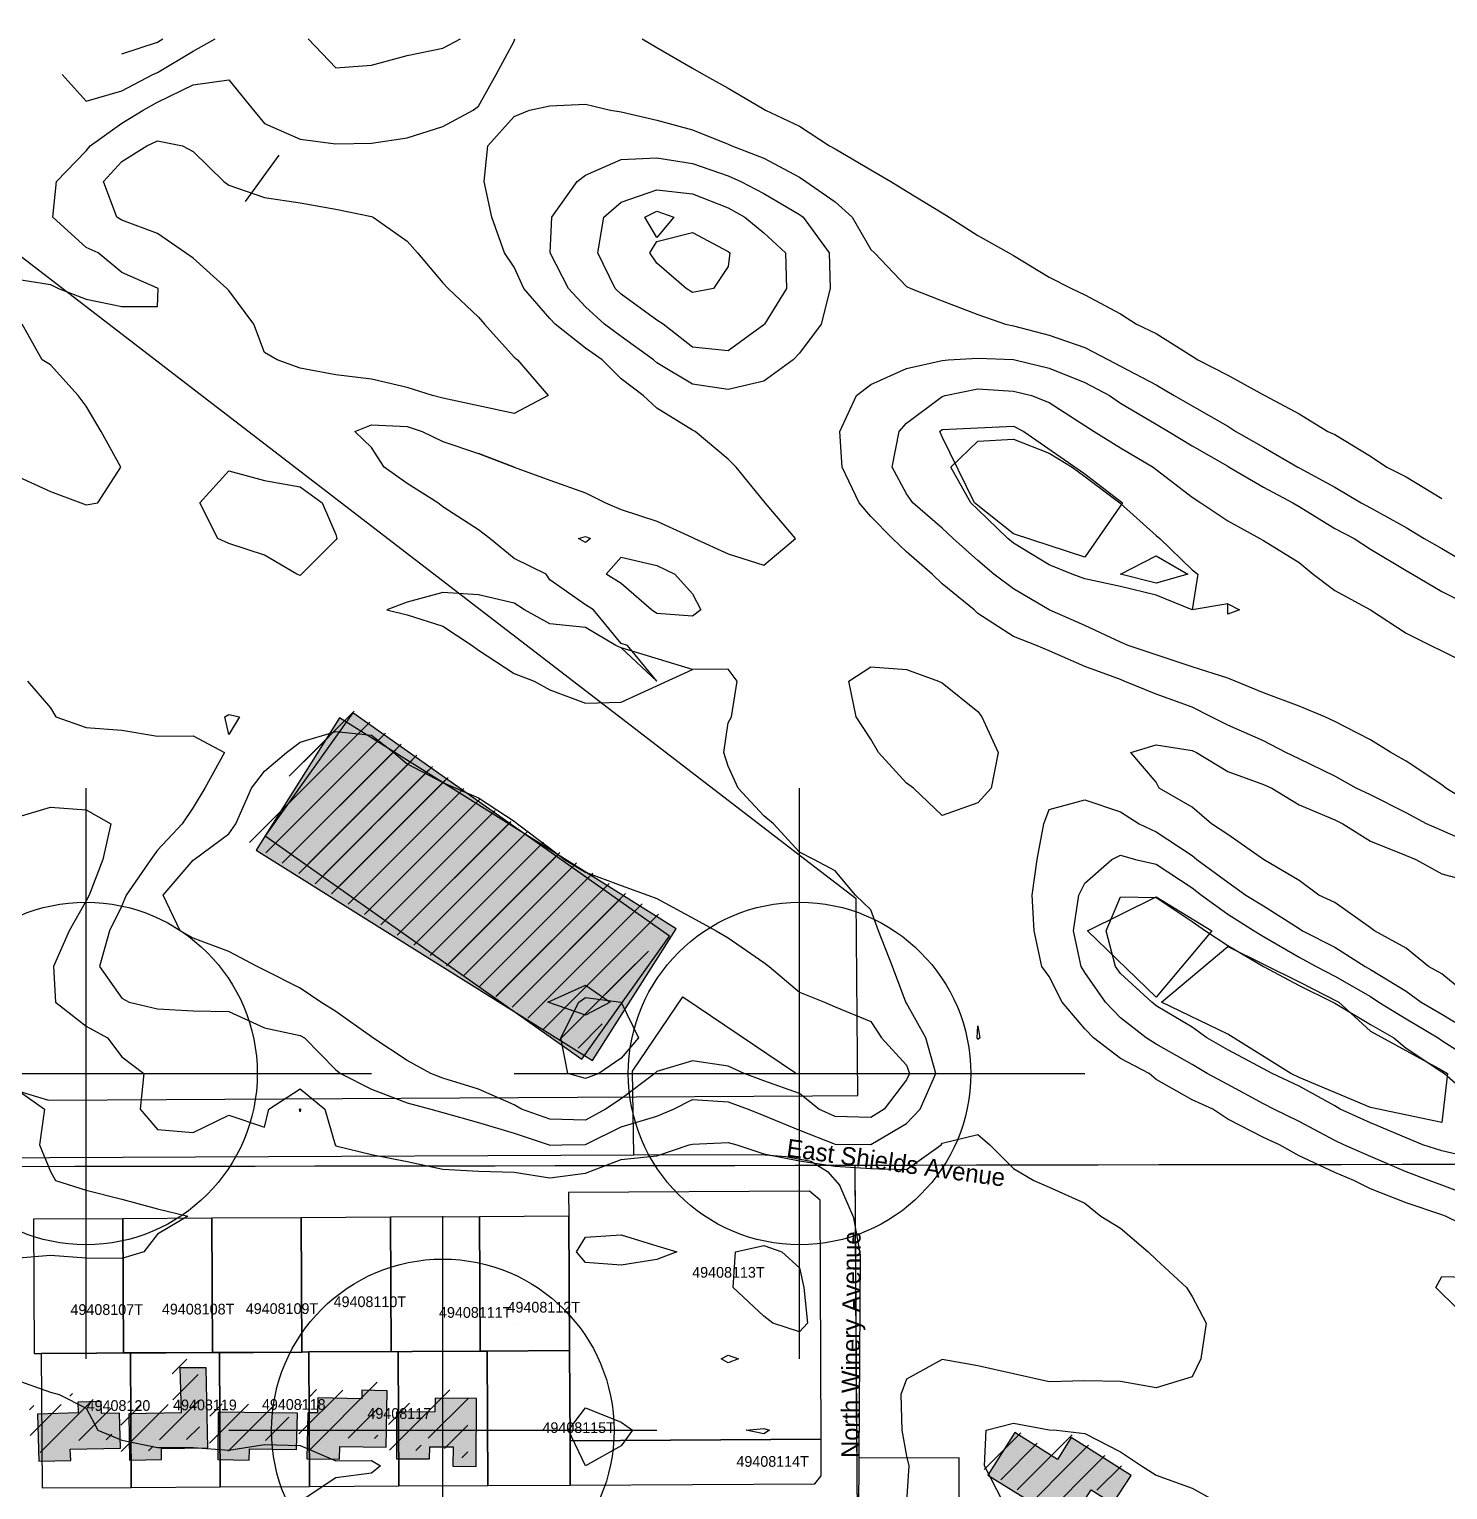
# Model space of a CAD drawing. Extents: x 6438959 to 7279357, y 1424492 to 2039161.
# Drawn here: x 6785987 to 6787180, y 1742833 to 1744061 of the extents above; entities that cross this region are included whole.
import ezdxf

# ---------------------------------------------------------------- set-up
doc = ezdxf.new("R2010")
doc.units = 21
for name, color, linetype in [('ADJOINING_LABELS', 230, 'Continuous'), ('ADJOINING_PARCELS', 241, 'Continuous'), ('BUILDINGS', 9, 'Continuous'), ('CENTER', 1, 'Continuous'), ('CL_LOCAL', 4, 'Continuous'), ('CL_MAJOR', 2, 'Continuous'), ('CONTOUR_1FT', 251, 'Continuous'), ('CONTOUR_INDEX', 150, 'Continuous'), ('CONTOUR_MAJOR', 92, 'Continuous'), ('PLSS_QQ', 8, 'Continuous'), ('PLSS_QQ_3D', 7, 'Continuous'), ('PLSS_SECTION', 7, 'Continuous'), ('PLSS_SECTION_3D', 7, 'Continuous'), ('ROAD_LABELS', 3, 'Continuous')]:
    doc.layers.add(name, color=color, linetype=linetype)

msp = doc.modelspace()

# ---------------------------------------------------------------- hatches: boundary and pattern name
at = {"layer": 'BUILDINGS_HATCH'}
for points in [[(6786460.9, 1743193.6), (6786531.2, 1743304.5), (6786248, 1743481.7), (6786178, 1743370.4)], [(6786185.6, 1743382.6), (6786451.9, 1743194.7), (6786525.5, 1743298.1), (6786259.2, 1743486)], [(6786070.9, 1742896.5), (6786071.5, 1742857.6), (6786098.4, 1742858.2), (6786098.3, 1742867.3), (6786137.3, 1742868), (6786135.9, 1742935.3), (6786113.9, 1742935.1), (6786114.8, 1742897.3)], [(6786287.3, 1742868.5), (6786288, 1742915.8), (6786266.9, 1742916.4), (6786266.7, 1742909.1), (6786229.8, 1742909.9), (6786229.6, 1742897.5), (6786221.4, 1742897.4), (6786220.6, 1742858.8), (6786248.1, 1742858.3), (6786248.3, 1742869.2)], [(6786063.8, 1742867.7), (6786062.9, 1742897.2), (6786048, 1742896.7), (6786047.6, 1742906.9), (6786028, 1742906.4), (6786028.4, 1742897.3), (6785994.1, 1742896.3), (6785995.3, 1742856.6), (6786022, 1742857.2), (6786021.6, 1742866.7)], [(6786296.1, 1742898), (6786296.1, 1742858.7), (6786323.7, 1742858.6), (6786323.9, 1742868.8), (6786343.5, 1742868.9), (6786343.3, 1742852.5), (6786363, 1742852.3), (6786363.1, 1742909.5), (6786328.5, 1742909.6), (6786328.3, 1742898.3)], [(6786145.6, 1742858.2), (6786172.2, 1742857.7), (6786172.4, 1742867.2), (6786212, 1742866.4), (6786212.6, 1742897), (6786146.1, 1742897.9)], [(6787037.4, 1742729.7), (6786895.4, 1742819.2), (6786888.2, 1742807.9), (6786871.1, 1742818.6), (6786880.1, 1742832.5), (6786898.4, 1742821), (6786913.7, 1742844.8), (6786863.3, 1742876.5), (6786851.8, 1742858.2), (6786815.9, 1742880.8), (6786793.3, 1742844.9), (6786826.3, 1742824.5), (6786813, 1742803.2), (6786829.2, 1742793.2), (6786814.4, 1742769.7), (6786846.2, 1742749.6), (6786854.9, 1742763.5), (6786856.7, 1742762.4), (6786765.6, 1742619), (6786909.8, 1742528.4)]]:
    msp.add_hatch(color=251, dxfattribs=at).paths.add_polyline_path(points)
at = {"layer": 'BUILDINGS_SHADOW'}
h = msp.add_hatch(dxfattribs=at)
h.set_pattern_fill('ANSI31', scale=5)
h.paths.add_polyline_path([(6786178.7, 1743389.8), (6786445, 1743201.9), (6786518.6, 1743305.3), (6786252.3, 1743493.2)])
h = msp.add_hatch(dxfattribs=at)
h.set_pattern_fill('ANSI31', scale=5)
h.paths.add_polyline_path([(6786454, 1743200.8), (6786524.2, 1743311.7), (6786241, 1743488.9), (6786171.1, 1743377.6)])
h = msp.add_hatch(dxfattribs=at)
h.set_pattern_fill('ANSI31', scale=5)
h.paths.add_polyline_path([(6786063.9, 1742903.7), (6786064.5, 1742864.8), (6786091.5, 1742865.4), (6786091.4, 1742874.5), (6786130.4, 1742875.2), (6786128.9, 1742942.5), (6786107, 1742942.3), (6786107.9, 1742904.5)])
h = msp.add_hatch(dxfattribs=at)
h.set_pattern_fill('ANSI31', scale=5)
h.paths.add_polyline_path([(6786056.8, 1742874.9), (6786056, 1742904.4), (6786041.1, 1742903.9), (6786040.7, 1742914.1), (6786021.1, 1742913.6), (6786021.4, 1742904.5), (6785987.2, 1742903.5), (6785988.4, 1742863.8), (6786015, 1742864.4), (6786014.7, 1742873.8)])
h = msp.add_hatch(dxfattribs=at)
h.set_pattern_fill('ANSI31', scale=5)
h.paths.add_polyline_path([(6786280.3, 1742875.7), (6786281.1, 1742923), (6786260, 1742923.6), (6786259.8, 1742916.3), (6786222.9, 1742917.1), (6786222.7, 1742904.7), (6786214.5, 1742904.6), (6786213.6, 1742866), (6786241.1, 1742865.5), (6786241.4, 1742876.4)])
h = msp.add_hatch(dxfattribs=at)
h.set_pattern_fill('ANSI31', scale=5)
h.paths.add_polyline_path([(6786289.2, 1742905.2), (6786289.2, 1742865.9), (6786316.7, 1742865.8), (6786316.9, 1742876), (6786336.5, 1742876.1), (6786336.4, 1742859.7), (6786356, 1742859.5), (6786356.1, 1742916.7), (6786321.6, 1742916.8), (6786321.4, 1742905.5)])
h = msp.add_hatch(dxfattribs=at)
h.set_pattern_fill('ANSI31', scale=5)
h.paths.add_polyline_path([(6786138.6, 1742865.4), (6786165.3, 1742864.9), (6786165.5, 1742874.4), (6786205.1, 1742873.6), (6786205.7, 1742904.2), (6786139.2, 1742905.1)])
h = msp.add_hatch(dxfattribs=at)
h.set_pattern_fill('ANSI31', scale=5)
h.paths.add_polyline_path([(6787030.4, 1742736.9), (6786888.5, 1742826.4), (6786881.3, 1742815.1), (6786864.2, 1742825.8), (6786873.2, 1742839.7), (6786891.4, 1742828.2), (6786906.7, 1742852), (6786856.4, 1742883.7), (6786844.8, 1742865.4), (6786808.9, 1742888), (6786786.4, 1742852.1), (6786819.3, 1742831.7), (6786806, 1742810.4), (6786822.2, 1742800.4), (6786807.5, 1742776.9), (6786839.3, 1742756.8), (6786848, 1742770.7), (6786849.7, 1742769.6), (6786758.6, 1742626.2), (6786902.9, 1742535.6)])

# ---------------------------------------------------------------- linework, layer by layer
at = {"layer": 'ADJOINING_PARCELS'}
for points in [[(6785390.5, 1744323.3), (6785393.8, 1743812.1), (6785395.1, 1743632.4), (6785596.2, 1743633.5), (6785597, 1743513.5), (6785676, 1743513.8), (6785721.3, 1743479.4), (6785937.4, 1743315.1), (6785938.3, 1743180), (6786003.4, 1743160.4), (6786645.8, 1743163.8), (6786683.8, 1743164.1), (6786682.4, 1743329.6), (6786644.2, 1743359), (6786060.6, 1743807.9), (6785390.5, 1744323.3)], [(6786643.3, 1743083.8), (6786440.7, 1743082.7), (6786440.9, 1743062.7), (6786441.4, 1742949.7), (6786441.9, 1742873.9), (6786653, 1742875.1), (6786652.3, 1743076.1), (6786643.3, 1743083.8)], [(6785997.2, 1742947.3), (6786043.6, 1742947.5), (6786066.3, 1742947.7), (6786065.9, 1743060.5), (6785990.7, 1743060.1), (6785991.4, 1742947.2), (6785997.2, 1742947.3)], [(6786102.2, 1742947.8), (6786141.3, 1742948.1), (6786140.8, 1743061), (6786065.9, 1743060.5), (6786066.3, 1742947.7), (6786072.2, 1742947.7), (6786102.2, 1742947.8)], [(6786147.2, 1742948.2), (6786175.6, 1742948.2), (6786216.4, 1742948.5), (6786215.8, 1743061.4), (6786140.8, 1743061), (6786141.3, 1742948.1), (6786147.2, 1742948.2)], [(6786222.2, 1742948.6), (6786291.4, 1742949), (6786290.8, 1743061.8), (6786215.8, 1743061.4), (6786216.4, 1742948.5), (6786222.2, 1742948.6)], [(6786366.4, 1742949.2), (6786366.4, 1742949.4), (6786365.8, 1743062.3), (6786290.8, 1743061.8), (6786291.4, 1742949), (6786297.3, 1742948.8), (6786309.2, 1742948.9), (6786366.4, 1742949.2)], [(6786372.3, 1742949.3), (6786441.4, 1742949.7), (6786440.9, 1743062.7), (6786365.8, 1743062.3), (6786366.4, 1742949.4), (6786366.4, 1742949.2), (6786372.3, 1742949.3)], [(6786297.8, 1742836), (6786297.3, 1742948.8), (6786291.4, 1742949), (6786222.2, 1742948.6), (6786222.8, 1742835.5), (6786297.8, 1742836)], [(6786442, 1742836.6), (6786441.9, 1742873.9), (6786441.4, 1742949.7), (6786372.3, 1742949.3), (6786372.8, 1742836.2), (6786442, 1742836.6)], [(6785997.9, 1742834.2), (6786072.8, 1742834.7), (6786072.2, 1742947.7), (6786066.3, 1742947.7), (6786043.6, 1742947.5), (6785997.2, 1742947.3), (6785997.9, 1742834.2)], [(6786072.8, 1742834.7), (6786147.8, 1742835.1), (6786147.2, 1742948.2), (6786141.3, 1742948.1), (6786102.2, 1742947.8), (6786072.2, 1742947.7), (6786072.8, 1742834.7)], [(6786147.8, 1742835.1), (6786222.8, 1742835.5), (6786222.2, 1742948.6), (6786216.4, 1742948.5), (6786175.6, 1742948.2), (6786147.2, 1742948.2), (6786147.8, 1742835.1)], [(6786653.1, 1742844.3), (6786653, 1742875.1), (6786441.9, 1742873.9), (6786442, 1742836.6), (6786647.8, 1742837.7), (6786653.1, 1742844.3)]]:
    msp.add_lwpolyline(points, close=True, dxfattribs=at)
at = {"layer": 'BUILDINGS'}
for points in [[(6786460.9, 1743193.6), (6786531.2, 1743304.5), (6786248, 1743481.7), (6786178, 1743370.4), (6786460.9, 1743193.6)], [(6786185.6, 1743382.6), (6786451.9, 1743194.7), (6786525.5, 1743298.1), (6786259.2, 1743486), (6786185.6, 1743382.6)], [(6786070.9, 1742896.5), (6786071.5, 1742857.6), (6786098.4, 1742858.2), (6786098.3, 1742867.3), (6786137.3, 1742868), (6786135.9, 1742935.3), (6786113.9, 1742935.1), (6786114.8, 1742897.3), (6786070.9, 1742896.5)], [(6786287.3, 1742868.5), (6786288, 1742915.8), (6786266.9, 1742916.4), (6786266.7, 1742909.1), (6786229.8, 1742909.9), (6786229.6, 1742897.5), (6786221.4, 1742897.4), (6786220.6, 1742858.8), (6786248.1, 1742858.3), (6786248.3, 1742869.2), (6786287.3, 1742868.5)], [(6786063.8, 1742867.7), (6786062.9, 1742897.2), (6786048, 1742896.7), (6786047.6, 1742906.9), (6786028, 1742906.4), (6786028.4, 1742897.3), (6785994.1, 1742896.3), (6785995.3, 1742856.6), (6786022, 1742857.2), (6786021.6, 1742866.7), (6786063.8, 1742867.7)], [(6786296.1, 1742898), (6786296.1, 1742858.7), (6786323.7, 1742858.6), (6786323.9, 1742868.8), (6786343.5, 1742868.9), (6786343.3, 1742852.5), (6786363, 1742852.3), (6786363.1, 1742909.5), (6786328.5, 1742909.6), (6786328.3, 1742898.3), (6786296.1, 1742898)], [(6786145.6, 1742858.2), (6786172.2, 1742857.7), (6786172.4, 1742867.2), (6786212, 1742866.4), (6786212.6, 1742897), (6786146.1, 1742897.9), (6786145.6, 1742858.2)], [(6787037.4, 1742729.7), (6786895.4, 1742819.2), (6786888.2, 1742807.9), (6786871.1, 1742818.6), (6786880.1, 1742832.5), (6786898.4, 1742821), (6786913.7, 1742844.8), (6786863.3, 1742876.5), (6786851.8, 1742858.2), (6786815.9, 1742880.8), (6786793.3, 1742844.9), (6786826.3, 1742824.5), (6786813, 1742803.2), (6786829.2, 1742793.2), (6786814.4, 1742769.7), (6786846.2, 1742749.6), (6786854.9, 1742763.5), (6786856.7, 1742762.4), (6786765.6, 1742619), (6786909.8, 1742528.4), (6787037.4, 1742729.7)]]:
    msp.add_lwpolyline(points, close=True, dxfattribs=at)
at = {"layer": 'CENTER'}
for p, q in [((6786334.9, 1742702.7, 321.2), (6786334.9, 1743062.7, 321.2)), ((6786154.9, 1742882.7, 321.2), (6786514.9, 1742882.7, 321.2))]:
    msp.add_line(p, q, dxfattribs=at)
msp.add_circle((6786334.9, 1742882.7, 321.2), 144, dxfattribs=at)
at = {"layer": 'CL_LOCAL'}
for points in [[(6786197, 1743955), (6786168.8, 1743916.1)], [(6786495.4, 1743114.2), (6786494.5, 1743184.8), (6786536.6, 1743247.1), (6786631.5, 1743183.4)], [(6786684.4, 1742671.2), (6786749.3, 1742671.4), (6786769.7, 1742699.5), (6786769.5, 1742765.4), (6786769.2, 1742831.1), (6786769.1, 1742859.6), (6786684.9, 1742859.3)]]:
    msp.add_lwpolyline(points, dxfattribs=at)
at = {"layer": 'CL_MAJOR'}
for points in [[(6785758, 1743111), (6786495.4, 1743114.2), (6786602.7, 1743114.7), (6786623.3, 1743113), (6786644.4, 1743108.9), (6786658.4, 1743100.4), (6786668.7, 1743088.5)], [(6786683.8, 1742558), (6786684.4, 1742671.2), (6786684.6, 1742814), (6786684.9, 1742859.3), (6786686.1, 1743030.2), (6786680.5, 1743061.4), (6786668.7, 1743088.5)]]:
    msp.add_lwpolyline(points, dxfattribs=at)
at = {"layer": 'CONTOUR_1FT'}
for points, elevation in [([(6785974.9, 1743850.9), (6786004.9, 1743846.3), (6786011.8, 1743842.7), (6786034.9, 1743833.9), (6786064.9, 1743827.7), (6786094.9, 1743827.7), (6786095.6, 1743842.7), (6786094.9, 1743843.2), (6786064.9, 1743856.4), (6786045.2, 1743872.7), (6786034.9, 1743877.3), (6786006.9, 1743902.7), (6786010.1, 1743932.7), (6786034.9, 1743958.7), (6786038.5, 1743962.7), (6786064.9, 1743981.8), (6786083, 1743992.7), (6786094.9, 1743999.4), (6786124.9, 1744014.1), (6786154.9, 1744018.3), (6786175.6, 1743992.7), (6786184.9, 1743981.5), (6786214.9, 1743968.4), (6786244.9, 1743964.4), (6786274.9, 1743965.1), (6786304.9, 1743969.6), (6786334.9, 1743978.9), (6786360.3, 1743992.7), (6786364.9, 1743996.2), (6786379.9, 1744022.7), (6786394.9, 1744050.8), (6786395.5, 1744052.7)], 328), ([(6786014.9, 1744022.7), (6786034.9, 1744000.3), (6786064.9, 1744008.9), (6786091.2, 1744022.7), (6786094.9, 1744024.5), (6786124.9, 1744042.4), (6786143.5, 1744052.7)], 327), ([(6786064.9, 1744040.1), (6786094.9, 1744049.9), (6786099.6, 1744052.7)], 326), ([(6786221.6, 1744052.7), (6786244.9, 1744028.5), (6786274.9, 1744030.5), (6786304.9, 1744038.6), (6786334.9, 1744044.9), (6786349.9, 1744052.7)], 327), ([(6786502.6, 1744052.7), (6786514.9, 1744045.6), (6786544.9, 1744028.2), (6786554, 1744022.7), (6786574.9, 1744011.3), (6786604.9, 1743993.5), (6786606.2, 1743992.7), (6786634.9, 1743979.2), (6786660.2, 1743962.7), (6786664.9, 1743960.2), (6786694.9, 1743942.7), (6786711.7, 1743932.7), (6786724.9, 1743924.6), (6786754.9, 1743906.4), (6786760.7, 1743902.7), (6786784.9, 1743887.3), (6786811, 1743872.7), (6786814.9, 1743870.6), (6786844.9, 1743852.4), (6786863.5, 1743842.7), (6786874.9, 1743837.6), (6786904.9, 1743821.4), (6786918.1, 1743812.7), (6786934.9, 1743804.9), (6786964.9, 1743785.8), (6786969.7, 1743782.7), (6786994.9, 1743769.8), (6787024.9, 1743753.4), (6787026.2, 1743752.7), (6787054.9, 1743737.3), (6787079.1, 1743722.7), (6787084.9, 1743720), (6787114.9, 1743701.8), (6787128.8, 1743692.7), (6787144.9, 1743684.5), (6787174.9, 1743666.2)], 329), ([(6786394.9, 1743692.7), (6786364.9, 1743704.2), (6786394.9, 1743692.7), (6786424.9, 1743681.6), (6786454.9, 1743671), (6786471.7, 1743662.7), (6786484.9, 1743656.9), (6786514.9, 1743647.1), (6786544.9, 1743633.4), (6786546.5, 1743632.7), (6786574.9, 1743619.8), (6786604.9, 1743610.2), (6786631.4, 1743632.7), (6786605.9, 1743662.7), (6786604.9, 1743663.9), (6786581.7, 1743692.7), (6786574.9, 1743699.3), (6786547.1, 1743722.7), (6786544.9, 1743723.6), (6786514.9, 1743742.3), (6786503.3, 1743752.7), (6786484.9, 1743766.8), (6786468.9, 1743782.7), (6786454.9, 1743792.6), (6786429.5, 1743812.7), (6786424.9, 1743817.6), (6786403.1, 1743842.7), (6786394.9, 1743860.7), (6786386.8, 1743872.7), (6786376, 1743902.7), (6786369.6, 1743932.7), (6786372.8, 1743962.7), (6786394.9, 1743987.4), (6786407.7, 1743992.7), (6786424.9, 1743996.4), (6786454.9, 1743997.8), (6786475.9, 1743992.7), (6786484.9, 1743991.4), (6786514.9, 1743984.4), (6786544.9, 1743976.3), (6786574.9, 1743964.2), (6786578, 1743962.7), (6786604.9, 1743952.3), (6786634.9, 1743936.3), (6786640.3, 1743932.7), (6786664.9, 1743915.6), (6786679.2, 1743902.7), (6786694.9, 1743875.6), (6786698, 1743872.7), (6786724.9, 1743844.4), (6786728.4, 1743842.7), (6786754.9, 1743832.5), (6786784.9, 1743820.9), (6786808.2, 1743812.7), (6786814.9, 1743811.5), (6786844.9, 1743803.5), (6786874.9, 1743793.2), (6786894.7, 1743782.7), (6786904.9, 1743777.5), (6786934.9, 1743761.8), (6786949.9, 1743752.7), (6786964.9, 1743744.1), (6786994.9, 1743727), (6787001.8, 1743722.7), (6787024.9, 1743709.5), (6787053.8, 1743692.7), (6787054.9, 1743692.1), (6787084.9, 1743675.8), (6787107.2, 1743662.7), (6787114.9, 1743658.5), (6787144.9, 1743641.8), (6787160.2, 1743632.7), (6787174.9, 1743624.2), (6787204.9, 1743606.4)], 328), ([(6786364.9, 1743744.1), (6786334.9, 1743750.6), (6786326.3, 1743752.7), (6786304.9, 1743759.7), (6786274.9, 1743766.6), (6786244.9, 1743770.2), (6786214.9, 1743775.8), (6786195.5, 1743782.7), (6786184.9, 1743789.1), (6786176, 1743812.7), (6786154.9, 1743841.1), (6786153.4, 1743842.7), (6786124.9, 1743868.3), (6786118.5, 1743872.7), (6786094.9, 1743889), (6786064.9, 1743900.3), (6786060.8, 1743902.7), (6786049.5, 1743932.7), (6786064.9, 1743949.6), (6786085.9, 1743962.7), (6786094.9, 1743966.9), (6786116.1, 1743962.7), (6786124.9, 1743957.9), (6786150.9, 1743932.7), (6786154.9, 1743929.7), (6786184.9, 1743919.4), (6786214.9, 1743914.9), (6786244.9, 1743909.4), (6786274.9, 1743903.3), (6786276.3, 1743902.7), (6786304.9, 1743882.7), (6786313.5, 1743872.7), (6786334.9, 1743847.7), (6786339.4, 1743842.7), (6786364.9, 1743818.7), (6786370.1, 1743812.7), (6786394.9, 1743785.2), (6786397.8, 1743782.7), (6786423.4, 1743752.7), (6786394.9, 1743737.7), (6786364.9, 1743744.1)], 329), ([(6786629.4, 1743782.7), (6786604.9, 1743765), (6786574.9, 1743757.8), (6786544.9, 1743762.3), (6786514.9, 1743780.3), (6786512, 1743782.7), (6786484.9, 1743802.5), (6786470.9, 1743812.7), (6786454.9, 1743827.5), (6786440.6, 1743842.7), (6786425.3, 1743872.7), (6786426.6, 1743902.7), (6786448, 1743932.7), (6786454.9, 1743938), (6786484.9, 1743951.4), (6786514.9, 1743952.6), (6786544.9, 1743947.8), (6786574.9, 1743937.6), (6786585.6, 1743932.7), (6786604.9, 1743922.6), (6786634.9, 1743904.9), (6786637.8, 1743902.7), (6786659.8, 1743872.7), (6786660.6, 1743842.7), (6786653.1, 1743812.7), (6786634.9, 1743788.4), (6786629.4, 1743782.7)], 327), ([(6786604.9, 1743812.2), (6786574.9, 1743790.4), (6786544.9, 1743793.6), (6786520.2, 1743812.7), (6786514.9, 1743816.2), (6786484.9, 1743838.1), (6786479.9, 1743842.7), (6786465.3, 1743872.7), (6786470.4, 1743902.7), (6786484.9, 1743915.4), (6786514.9, 1743925.9), (6786544.9, 1743922.3), (6786574.9, 1743910.6), (6786588.9, 1743902.7), (6786604.9, 1743889.5), (6786623.1, 1743872.7), (6786623.8, 1743842.7), (6786605.3, 1743812.7), (6786604.9, 1743812.2)], 326), ([(6786562.4, 1743842.7), (6786544.9, 1743839.5), (6786539.5, 1743842.7), (6786514.9, 1743864), (6786509.1, 1743872.7), (6786514.9, 1743882.2), (6786544.9, 1743889.8), (6786574.9, 1743873.9), (6786576.4, 1743872.7), (6786574.9, 1743861.4), (6786562.4, 1743842.7)], 325), ([(6785974.9, 1743685.8), (6786004.9, 1743672), (6786030.6, 1743662.7), (6786034.9, 1743660.9), (6786044.9, 1743662.7), (6786064.2, 1743692.7), (6786047.6, 1743722.7), (6786034.9, 1743744), (6786028.3, 1743752.7), (6786004.9, 1743778.6), (6785998.1, 1743782.7), (6785981.3, 1743812.7)], 328), ([(6787204.9, 1743373.9), (6787174.9, 1743387), (6787162.1, 1743392.7), (6787144.9, 1743401.8), (6787114.9, 1743417), (6787102.9, 1743422.7), (6787084.9, 1743432.6), (6787054.9, 1743447.4), (6787043.7, 1743452.7), (6787024.9, 1743462.4), (6786994.9, 1743475.7), (6786981.1, 1743482.7), (6786964.9, 1743490.7), (6786934.9, 1743501.6), (6786907.8, 1743512.7), (6786904.9, 1743513.9), (6786874.9, 1743524.9), (6786844.9, 1743538), (6786834.1, 1743542.7), (6786814.9, 1743550.1), (6786784.9, 1743569.6), (6786781.6, 1743572.7), (6786754.9, 1743594.5), (6786746.5, 1743602.7), (6786724.9, 1743621.3), (6786713, 1743632.7), (6786694.9, 1743651.2), (6786684.9, 1743662.7), (6786670.6, 1743692.7), (6786668.8, 1743722.7), (6786682.9, 1743752.7), (6786694.9, 1743762.1), (6786724.9, 1743775.5), (6786754.9, 1743782.4), (6786759.9, 1743782.7), (6786784.9, 1743784.3), (6786814.9, 1743783), (6786816, 1743782.7), (6786844.9, 1743775.9), (6786874.9, 1743763.7), (6786895.4, 1743752.7), (6786904.9, 1743746.3), (6786934.9, 1743728.6), (6786945.1, 1743722.7), (6786964.9, 1743710.6), (6786994.9, 1743693.4), (6786996.1, 1743692.7), (6787024.9, 1743675.8), (6787049.7, 1743662.7), (6787054.9, 1743659.5), (6787084.9, 1743641.1), (6787101.2, 1743632.7), (6787114.9, 1743623.6), (6787144.9, 1743605.6), (6787150.2, 1743602.7), (6787174.9, 1743587.9), (6787204.9, 1743573.3)], 327), ([(6787204.9, 1743406.4), (6787178.4, 1743422.7), (6787174.9, 1743425.5), (6787144.9, 1743445.4), (6787132, 1743452.7), (6787114.9, 1743463.4), (6787084.9, 1743478.6), (6787076.6, 1743482.7), (6787054.9, 1743491.6), (6787024.9, 1743502.7), (6787001.3, 1743512.7), (6786994.9, 1743515.2), (6786964.9, 1743524.6), (6786934.9, 1743534.9), (6786911.3, 1743542.7), (6786904.9, 1743545.3), (6786874.9, 1743559.4), (6786844.9, 1743572.7), (6786844.9, 1743572.7), (6786814.9, 1743590.3), (6786798.3, 1743602.7), (6786784.9, 1743614), (6786764, 1743632.7), (6786754.9, 1743641.3), (6786730.1, 1743662.7), (6786724.9, 1743670.2), (6786712.8, 1743692.7), (6786718.6, 1743722.7), (6786724.9, 1743729.7), (6786754.9, 1743751.9), (6786757.3, 1743752.7), (6786784.9, 1743758.5), (6786814.9, 1743756.4), (6786829.9, 1743752.7), (6786844.9, 1743746.9), (6786874.9, 1743727.6), (6786882.7, 1743722.7), (6786904.9, 1743708.9), (6786932.2, 1743692.7), (6786934.9, 1743690.5), (6786964.9, 1743667.4), (6786972.2, 1743662.7), (6786994.9, 1743647.4), (6787021.9, 1743632.7), (6787024.9, 1743630.8), (6787054.9, 1743612.5), (6787066.9, 1743602.7), (6787084.9, 1743588.8), (6787114.9, 1743572.7), (6787114.9, 1743572.7), (6787144.9, 1743553.1), (6787165.8, 1743542.7), (6787174.9, 1743538), (6787204.9, 1743523.1)], 326), ([(6786484.9, 1743540.6), (6786480.3, 1743542.7), (6786454.9, 1743557.7), (6786424.9, 1743560.8), (6786403.5, 1743572.7), (6786394.9, 1743578.3), (6786364.9, 1743585.1), (6786334.9, 1743587.1), (6786304.9, 1743579), (6786287.7, 1743572.7), (6786304.9, 1743568.4), (6786334.9, 1743558.8), (6786359.6, 1743542.7), (6786364.9, 1743538.8), (6786394.9, 1743519.2), (6786411.6, 1743512.7), (6786424.9, 1743505.2), (6786454.9, 1743494.2), (6786484.9, 1743495.1), (6786544.9, 1743522.5), (6786484.9, 1743540.6), (6786514.9, 1743512.7), (6786490.3, 1743542.7), (6786484.9, 1743544.2), (6786461.5, 1743572.7), (6786454.9, 1743576.8), (6786424.9, 1743597.7), (6786421.8, 1743602.7), (6786394.9, 1743615.7), (6786374.5, 1743632.7), (6786364.9, 1743639.9), (6786334.9, 1743659.2), (6786330.8, 1743662.7), (6786304.9, 1743678.7), (6786285.5, 1743692.7), (6786274.9, 1743709.1), (6786260.8, 1743722.7), (6786274.9, 1743728.1), (6786304.9, 1743726.9), (6786317.6, 1743722.7), (6786334.9, 1743714.2), (6786364.9, 1743704.2)], 328), ([(6786994.9, 1743577.7), (6787004.9, 1743572.7), (6786994.9, 1743568.9), (6786994.9, 1743577.7), (6786964.9, 1743572.7), (6786934.9, 1743584.9), (6786904.9, 1743592.2), (6786874.9, 1743598.8), (6786864.1, 1743602.7), (6786844.9, 1743610.4), (6786814.9, 1743628.6), (6786810, 1743632.7), (6786784.9, 1743657.1), (6786778.9, 1743662.7), (6786762, 1743692.7), (6786784.9, 1743714.5), (6786814.9, 1743716.1), (6786844.9, 1743704.4), (6786864.2, 1743692.7), (6786874.9, 1743684.8), (6786904.2, 1743662.7), (6786904.9, 1743661.9), (6786934.9, 1743635), (6786937.9, 1743632.7), (6786964.9, 1743606.3), (6786969.9, 1743602.7), (6786964.9, 1743572.7)], 325), ([(6786216, 1743602.7), (6786214.9, 1743601.6), (6786212.2, 1743602.7), (6786184.9, 1743618.5), (6786154.9, 1743628.4), (6786145.7, 1743632.7), (6786130.6, 1743662.7), (6786154.9, 1743689.5), (6786184.9, 1743681.3), (6786214.9, 1743676.1), (6786233.5, 1743662.7), (6786244.9, 1743636), (6786245.8, 1743632.7), (6786244.9, 1743631.6), (6786216, 1743602.7)], 329), ([(6786454.9, 1743629.3), (6786448.9, 1743632.7), (6786454.9, 1743634.2), (6786459.2, 1743632.7), (6786454.9, 1743629.3)], 327), ([(6786544.9, 1743567.2), (6786514.9, 1743569.5), (6786510.3, 1743572.7), (6786484.9, 1743594.7), (6786472.4, 1743602.7), (6786484.9, 1743617), (6786514.9, 1743609.8), (6786529.9, 1743602.7), (6786544.9, 1743586), (6786551.9, 1743572.7), (6786544.9, 1743567.2)], 327), ([(6785985.6, 1743512.7), (6786004.9, 1743490.2), (6786009.4, 1743482.7), (6786034.9, 1743473.6), (6786064.9, 1743471.4), (6786094.9, 1743466.3), (6786124.9, 1743466.7), (6786151.3, 1743452.7), (6786134.8, 1743422.7), (6786124.9, 1743406.4), (6786115.8, 1743392.7), (6786094.9, 1743370.5), (6786089.3, 1743362.7), (6786068.7, 1743332.7), (6786064.9, 1743323.8), (6786054.6, 1743302.7), (6786046.3, 1743272.7), (6786064.9, 1743246.1), (6786071.2, 1743242.7), (6786094.9, 1743237.1), (6786124.9, 1743235.4), (6786154.9, 1743234.8), (6786184.9, 1743221.1), (6786214.9, 1743214.7), (6786218.7, 1743212.7), (6786244.9, 1743185.8), (6786249, 1743182.7), (6786274.9, 1743169.5), (6786304.9, 1743158.1), (6786324.9, 1743152.7), (6786334.9, 1743149.9), (6786364.9, 1743141.4), (6786394.9, 1743132.5), (6786424.2, 1743122.7), (6786424.9, 1743122.4), (6786434.9, 1743122.7), (6786454.9, 1743123.1), (6786484.9, 1743138), (6786514.9, 1743146.9), (6786528.8, 1743152.7), (6786544.9, 1743160.9), (6786574.9, 1743159), (6786591.8, 1743152.7), (6786604.9, 1743147.5), (6786634.9, 1743135), (6786664.9, 1743123.2), (6786694.9, 1743123.1), (6786724.9, 1743140.6), (6786736.3, 1743152.7), (6786749.6, 1743182.7), (6786741.2, 1743212.7), (6786724.9, 1743241.8), (6786724.2, 1743242.7), (6786713, 1743272.7), (6786701.3, 1743302.7), (6786694.9, 1743320.2), (6786681.8, 1743332.7), (6786664.9, 1743353.2), (6786646.9, 1743362.7), (6786634.9, 1743368.7), (6786613.1, 1743392.7), (6786604.9, 1743399.4), (6786583.2, 1743422.7), (6786574.9, 1743441.2), (6786571.1, 1743452.7), (6786574.9, 1743477.7), (6786577.6, 1743482.7), (6786582.4, 1743512.7), (6786574.9, 1743522.7), (6786544.9, 1743522.5)], 328), ([(6786784.9, 1743410.4), (6786754.9, 1743399.6), (6786730.6, 1743422.7), (6786724.9, 1743426.9), (6786701.4, 1743452.7), (6786694.9, 1743463.9), (6786682.6, 1743482.7), (6786676.3, 1743512.7), (6786694.9, 1743524.7), (6786724.9, 1743522.3), (6786751.7, 1743512.7), (6786754.9, 1743511.3), (6786784.9, 1743487), (6786788.3, 1743482.7), (6786801.9, 1743452.7), (6786796.1, 1743422.7), (6786784.9, 1743410.4)], 327), ([(6786154.9, 1743467.7), (6786151.7, 1743482.7), (6786154.9, 1743484.5), (6786163.9, 1743482.7), (6786154.9, 1743467.7)], 328), ([(6786604.9, 1743176.6), (6786588.3, 1743182.7), (6786574.9, 1743189), (6786544.9, 1743193.5), (6786514.9, 1743184.5), (6786513.2, 1743182.7), (6786484.9, 1743161.3), (6786471.8, 1743152.7), (6786454.9, 1743143.6), (6786424.9, 1743144.4), (6786401.1, 1743152.7), (6786394.9, 1743156.3), (6786364.9, 1743169.5), (6786334.9, 1743178.7), (6786324.9, 1743182.7), (6786304.9, 1743193.7), (6786276.1, 1743212.7), (6786274.9, 1743213.6), (6786244.9, 1743234.9), (6786232.3, 1743242.7), (6786214.9, 1743254.4), (6786184.9, 1743269.7), (6786178.9, 1743272.7), (6786154.9, 1743285.4), (6786124.9, 1743296.5), (6786114, 1743302.7), (6786099.8, 1743332.7), (6786124.9, 1743362.1), (6786125.9, 1743362.7), (6786154.9, 1743384.2), (6786160.9, 1743392.7), (6786173.9, 1743422.7), (6786184.9, 1743436.9), (6786203.6, 1743452.7), (6786214.9, 1743461.4), (6786244.9, 1743470.3), (6786274.9, 1743467.1), (6786293.8, 1743452.7), (6786304.9, 1743443.1), (6786334.9, 1743427.5), (6786345.8, 1743422.7), (6786364.9, 1743414.6), (6786394.9, 1743394.9), (6786397.7, 1743392.7), (6786424.9, 1743372.3), (6786437.2, 1743362.7), (6786454.9, 1743352.1), (6786484.9, 1743340.9), (6786507.4, 1743332.7), (6786514.9, 1743330), (6786544.9, 1743313.6), (6786564.9, 1743302.7), (6786574.9, 1743296.7), (6786604.9, 1743276), (6786609.2, 1743272.7), (6786634.9, 1743251.1), (6786655.9, 1743242.7), (6786664.9, 1743238.9), (6786694.9, 1743226.3), (6786703.7, 1743212.7), (6786724.9, 1743189.7), (6786727.3, 1743182.7), (6786724.9, 1743177.5), (6786706.1, 1743152.7), (6786694.9, 1743145.7), (6786664.9, 1743146.6), (6786651.2, 1743152.7), (6786634.9, 1743165.8), (6786604.9, 1743176.6)], 329), ([(6787203.8, 1743242.7), (6787174.9, 1743266.4), (6787163.8, 1743272.7), (6787144.9, 1743288), (6787118.3, 1743302.7), (6787114.9, 1743305.3), (6787084.9, 1743326.5), (6787071.6, 1743332.7), (6787054.9, 1743344.9), (6787024.9, 1743362.7), (6787024.9, 1743362.7), (6786994.9, 1743383.6), (6786981.2, 1743392.7), (6786964.9, 1743406.6), (6786937.4, 1743422.7), (6786934.9, 1743427.7), (6786913.5, 1743452.7), (6786934.9, 1743459.1), (6786964.9, 1743454.2), (6786968.8, 1743452.7), (6786994.9, 1743436.8), (6787024.9, 1743425.7), (6787031.9, 1743422.7), (6787054.9, 1743408.5), (6787084.9, 1743395.9), (6787091.6, 1743392.7), (6787114.9, 1743378.2), (6787144.9, 1743366.1), (6787153, 1743362.7), (6787174.9, 1743350.6), (6787204.9, 1743342.6)], 328), ([(6785974.9, 1743397.8), (6786004.9, 1743406.8), (6786034.9, 1743404.4), (6786055.7, 1743392.7), (6786049.1, 1743362.7), (6786037.4, 1743332.7), (6786034.9, 1743327.8), (6786020.6, 1743302.7), (6786007.6, 1743272.7), (6786009.2, 1743242.7), (6786034.9, 1743222.4), (6786053, 1743212.7), (6786064.9, 1743196.8), (6786083.6, 1743182.7), (6786080.3, 1743152.7), (6786094.9, 1743135.7), (6786124.9, 1743133.1), (6786154.9, 1743147.7), (6786184.9, 1743137.7), (6786188.5, 1743152.7), (6786214.9, 1743169.8), (6786235.6, 1743152.7), (6786244.5, 1743122.7), (6786244.9, 1743121.8), (6786274.9, 1743114.7), (6786304.9, 1743108.8), (6786334.9, 1743102.4), (6786364.9, 1743100.5), (6786394.9, 1743099.7), (6786424.9, 1743095.1), (6786454.9, 1743098.8), (6786484.9, 1743110.5), (6786514.9, 1743113.5), (6786542.2, 1743122.7), (6786544.9, 1743123.4), (6786574.9, 1743124.8), (6786582.1, 1743122.7), (6786604.9, 1743115.1), (6786634.9, 1743109.4), (6786664.9, 1743104.7), (6786694.9, 1743102.8), (6786724.9, 1743102), (6786753.9, 1743122.7), (6786754.9, 1743124), (6786784.9, 1743131.3), (6786794.9, 1743122.7), (6786814.9, 1743102.7), (6786832, 1743092.7), (6786844.9, 1743087.1), (6786874.9, 1743073.6), (6786888.2, 1743062.7), (6786904.9, 1743052.7), (6786928, 1743032.7), (6786934.9, 1743026.3), (6786960.3, 1743002.7), (6786964.9, 1742995.2), (6786976.9, 1742972.7), (6786972.4, 1742942.7), (6786964.9, 1742927.7), (6786934.9, 1742918.4), (6786904.9, 1742923.7), (6786874.9, 1742924.3), (6786844.9, 1742923.4), (6786814.9, 1742930.2), (6786784.9, 1742936.9), (6786754.9, 1742942.2), (6786724.9, 1742925.7), (6786720.1, 1742912.7), (6786720.9, 1742882.7), (6786724.9, 1742860.9), (6786726.8, 1742852.7), (6786724.9, 1742822.7)], 327), ([(6787204.9, 1743049.5), (6787178, 1743062.7), (6787174.9, 1743063.9), (6787144.9, 1743074), (6787114.9, 1743085.7), (6787101.1, 1743092.7), (6787084.9, 1743099.6), (6787054.9, 1743113.6), (6787038.6, 1743122.7), (6787024.9, 1743128.9), (6786994.9, 1743144.2), (6786982.5, 1743152.7), (6786964.9, 1743160.7), (6786934.9, 1743177.7), (6786928.9, 1743182.7), (6786904.9, 1743195.2), (6786882.2, 1743212.7), (6786874.9, 1743220.4), (6786855.7, 1743242.7), (6786844.9, 1743264.4), (6786838.5, 1743272.7), (6786832.2, 1743302.7), (6786830.6, 1743332.7), (6786834.6, 1743362.7), (6786840.4, 1743392.7), (6786844.9, 1743404.7), (6786874.9, 1743412.7), (6786904.9, 1743402.8), (6786920.5, 1743392.7), (6786934.9, 1743385.9), (6786964.9, 1743366), (6786969, 1743362.7), (6786994.9, 1743343.6), (6787010.1, 1743332.7), (6787024.9, 1743323.6), (6787054.9, 1743304.7), (6787057.9, 1743302.7), (6787084.9, 1743289), (6787110.5, 1743272.7), (6787114.9, 1743270.2), (6787144.9, 1743252), (6787157.5, 1743242.7), (6787174.9, 1743232.5), (6787204.9, 1743214.4)], 327), ([(6787204.9, 1743077.6), (6787174.9, 1743088.9), (6787164.2, 1743092.7), (6787144.9, 1743099.9), (6787114.9, 1743112.9), (6787092.5, 1743122.7), (6787084.9, 1743126.4), (6787054.9, 1743142.3), (6787033.6, 1743152.7), (6787024.9, 1743157.3), (6786994.9, 1743173.6), (6786977.7, 1743182.7), (6786964.9, 1743190.3), (6786934.9, 1743207.3), (6786926.3, 1743212.7), (6786904.9, 1743229.4), (6786892.1, 1743242.7), (6786874.9, 1743267.6), (6786871.6, 1743272.7), (6786865.3, 1743302.7), (6786869.7, 1743332.7), (6786874.9, 1743342.7), (6786897.4, 1743362.7), (6786904.9, 1743366.3), (6786917.4, 1743362.7), (6786934.9, 1743358.8), (6786964.9, 1743338.8), (6786972.8, 1743332.7), (6786994.9, 1743316.7), (6787017.3, 1743302.7), (6787024.9, 1743297.9), (6787054.9, 1743280.5), (6787069.2, 1743272.7), (6787084.9, 1743264.6), (6787114.9, 1743247.5), (6787122.1, 1743242.7), (6787144.9, 1743228.6), (6787172, 1743212.7), (6787174.9, 1743210.6), (6787204.9, 1743191.5)], 326), ([(6787204.9, 1743110.7), (6787174.9, 1743117.7), (6787158.9, 1743122.7), (6787144.9, 1743128.5), (6787114.9, 1743141.3), (6787089.6, 1743152.7), (6787084.9, 1743155.4), (6787054.9, 1743172), (6787032.2, 1743182.7), (6787024.9, 1743186.7), (6786994.9, 1743202.6), (6786977.5, 1743212.7), (6786964.9, 1743221.7), (6786934.9, 1743239.7), (6786931, 1743242.7), (6786904.9, 1743266.7), (6786900.6, 1743272.7), (6786892.8, 1743302.7), (6786904.9, 1743331.4), (6786934.9, 1743330.6), (6786964.9, 1743310.5), (6786976.3, 1743302.7), (6786994.9, 1743290.4), (6787024.9, 1743272.7), (6787024.9, 1743272.7), (6787054.9, 1743256.6), (6787083.4, 1743242.7), (6787084.9, 1743241.8), (6787114.9, 1743223.9), (6787134.5, 1743212.7), (6787144.9, 1743204), (6787174.9, 1743184), (6787177.2, 1743182.7), (6787204.9, 1743158.3)], 325), ([(6786466.1, 1743182.7), (6786454.9, 1743178.5), (6786439.9, 1743182.7), (6786434.1, 1743212.7), (6786449.4, 1743242.7), (6786454.9, 1743246.7), (6786484.9, 1743242.7), (6786484.9, 1743242.7), (6786499.5, 1743212.7), (6786484.9, 1743195.5), (6786466.1, 1743182.7)], 330), ([(6786784.9, 1743211.3), (6786784.2, 1743212.7), (6786784.9, 1743222.7), (6786786.6, 1743212.7), (6786784.9, 1743211.3)], 327), ([(6785974.9, 1743170.3), (6785999.9, 1743152.7), (6785995.9, 1743122.7), (6786004.9, 1743100.2), (6786009.2, 1743092.7), (6786034.9, 1743084.5), (6786064.9, 1743077.1), (6786094.9, 1743068.9), (6786120.6, 1743062.7), (6786094.9, 1743047.7), (6786083.6, 1743032.7), (6786064.9, 1743027.2), (6786034.9, 1743027.5), (6786004.9, 1743029.8), (6785974.9, 1743027.2)], 326), ([(6786214.9, 1743150.6), (6786214.4, 1743152.7), (6786214.9, 1743153), (6786215.3, 1743152.7), (6786214.9, 1743150.6)], 326), ([(6786514.9, 1743026.4), (6786484.9, 1743021.6), (6786454.9, 1743023.9), (6786447.4, 1743032.7), (6786454.9, 1743045), (6786484.9, 1743047), (6786514.9, 1743037.7), (6786531.6, 1743032.7), (6786514.9, 1743026.4)], 326), ([(6786634.9, 1742965.6), (6786612.4, 1742972.7), (6786604.9, 1742978.7), (6786579.2, 1743002.7), (6786580.9, 1743032.7), (6786604.9, 1743038.1), (6786619.9, 1743032.7), (6786634.9, 1743019.4), (6786638.5, 1743002.7), (6786641.5, 1742972.7), (6786634.9, 1742965.6)], 326), ([(6787200.7, 1742972.7), (6787174.9, 1742997.7), (6787169.9, 1743002.7), (6787174.9, 1743012.1), (6787204.9, 1743011.3)], 328), ([(6786394.9, 1742972.7), (6786394.9, 1742972.7), (6786394.9, 1742972.7), (6786394.9, 1742972.7), (6786394.9, 1742972.7)], 327), ([(6786574.9, 1742939.4), (6786568.9, 1742942.7), (6786574.9, 1742945.8), (6786583.6, 1742942.7), (6786574.9, 1742939.4)], 327), ([(6785974.9, 1742925.3), (6786004.9, 1742914.7), (6786012.4, 1742912.7), (6786034.9, 1742901.4), (6786044.9, 1742882.7), (6786064.9, 1742874.4), (6786094.9, 1742868.3), (6786124.9, 1742868.1), (6786154.9, 1742866), (6786184.9, 1742870.7), (6786214.9, 1742869.8), (6786244.9, 1742857), (6786274.9, 1742857.3), (6786282.4, 1742852.7), (6786274.9, 1742846.7), (6786244.9, 1742842.7), (6786214.9, 1742822.7)], 326), ([(6786484.9, 1742869.6), (6786454.9, 1742852.7), (6786440.5, 1742882.7), (6786454.9, 1742901.6), (6786484.9, 1742889.5), (6786494.4, 1742882.7), (6786484.9, 1742869.6)], 326), ([(6786805.7, 1742822.7), (6786790.5, 1742852.7), (6786791.7, 1742882.7), (6786814.9, 1742888.6), (6786844.9, 1742883), (6786850.9, 1742882.7), (6786874.9, 1742880), (6786904.9, 1742864.7), (6786922.3, 1742852.7), (6786934.9, 1742845), (6786964.9, 1742834.1), (6786985.2, 1742822.7)], 328), ([(6786604.9, 1742879.7), (6786589.9, 1742882.7), (6786604.9, 1742884.1), (6786609.5, 1742882.7), (6786604.9, 1742879.7)], 326)]:
    msp.add_lwpolyline(points, dxfattribs=dict(at, elevation=elevation))
at = {"layer": 'CONTOUR_INDEX', "elevation": 330}
msp.add_lwpolyline([(6786454.9, 1743231.7), (6786423.1, 1743242.7), (6786454.9, 1743256.9), (6786475.7, 1743242.7), (6786454.9, 1743231.7)], dxfattribs=at)
at = {"layer": 'CONTOUR_MAJOR', "elevation": 325}
for points in [[(6786514.9, 1743885.7), (6786504.8, 1743902.7), (6786514.9, 1743907.7), (6786529.2, 1743902.7), (6786514.9, 1743885.7)], [(6786874.9, 1743616.8), (6786814.9, 1743636.6), (6786781.9, 1743662.7), (6786754.9, 1743718.2), (6786752.8, 1743722.7), (6786754.9, 1743724.3), (6786814.9, 1743727.1), (6786823.5, 1743722.7), (6786874.9, 1743687), (6786906.5, 1743662.7), (6786874.9, 1743616.8)], [(6786934.9, 1743595.1), (6786904.9, 1743602.7), (6786934.9, 1743617.9), (6786961.4, 1743602.7), (6786934.9, 1743595.1)], [(6786934.9, 1743247), (6786877.1, 1743302.7), (6786934.9, 1743331.2), (6786981.7, 1743302.7), (6786934.9, 1743247)], [(6787174.9, 1743141.4), (6787114.9, 1743154.2), (6787054.9, 1743179.4), (6787048.1, 1743182.7), (6786994.9, 1743215.7), (6786939.2, 1743242.7), (6786994.9, 1743289.4), (6787054.9, 1743259.8), (6787088.4, 1743242.7), (6787114.9, 1743218.2), (6787174.9, 1743185.6), (6787179.7, 1743182.7), (6787174.9, 1743141.4)]]:
    msp.add_lwpolyline(points, dxfattribs=at)
at = {"layer": 'IMG_ALIGN_NEAR'}
for p, q in [((6786034.9, 1742942.7, 321.2), (6786034.9, 1743422.7, 321.2)), ((6786634.9, 1742942.7, 321.2), (6786634.9, 1743422.7, 321.2)), ((6785794.9, 1743182.7, 321.2), (6786274.9, 1743182.7, 321.2)), ((6786394.9, 1743182.7, 321.2), (6786874.9, 1743182.7, 321.2))]:
    msp.add_line(p, q, dxfattribs=at)
for centre in [(6786034.9, 1743182.7, 321.2), (6786634.9, 1743182.7, 321.2)]:
    msp.add_circle(centre, 144, dxfattribs=at)
at = {"layer": 'PARCEL'}
msp.add_lwpolyline([(6786297.8, 1742836), (6786372.8, 1742836.2), (6786372.3, 1742949.3), (6786366.4, 1742949.2), (6786309.2, 1742948.9), (6786297.3, 1742948.8), (6786297.8, 1742836)], dxfattribs=at)
at = {"layer": 'PLSS_QQ'}
msp.add_lwpolyline([(6786699.3, 1740469.9), (6786690.4, 1741787.7), (6786681.6, 1743105.3), (6785319.2, 1743103.4), (6785327, 1741782.9), (6785334.7, 1740462.4), (6786699.3, 1740469.9)], dxfattribs=at)
at = {"layer": 'PLSS_QQ_3D'}
for p, q in [((6786025.6, 1743104.4, 326), (6785975.2, 1743104.3, 325.9)), ((6786076.1, 1743104.5, 326.2), (6786025.6, 1743104.4, 326)), ((6786126.5, 1743104.5, 326.4), (6786076.1, 1743104.5, 326.2)), ((6786177, 1743104.6, 326.5), (6786126.5, 1743104.5, 326.4)), ((6786227.4, 1743104.7, 326.6), (6786177, 1743104.6, 326.5)), ((6786277.9, 1743104.8, 326.7), (6786227.4, 1743104.7, 326.6)), ((6786328.4, 1743104.8, 326.8), (6786277.9, 1743104.8, 326.7)), ((6786378.8, 1743104.9, 326.8), (6786328.4, 1743104.8, 326.8)), ((6786429.3, 1743105, 326.7), (6786378.8, 1743104.9, 326.8)), ((6786479.7, 1743105, 326.5), (6786429.3, 1743105, 326.7)), ((6786530.2, 1743105.1, 326.4), (6786479.7, 1743105, 326.5)), ((6786580.6, 1743105.2, 326.4), (6786530.2, 1743105.1, 326.4)), ((6786631.1, 1743105.3, 326.5), (6786580.6, 1743105.2, 326.4)), ((6786681.6, 1743105.3, 326.7), (6786631.1, 1743105.3, 326.5)), ((6786681.9, 1743054.7, 326.3), (6786681.6, 1743105.3, 326.7)), ((6786681.6, 1743105.3, 326.7), (6786681.6, 1743105.3, 326.7)), ((6786682.2, 1743004, 326.4), (6786681.9, 1743054.7, 326.3)), ((6786682.6, 1742953.3, 326.6), (6786682.2, 1743004, 326.4)), ((6786682.9, 1742902.6, 326.6), (6786682.6, 1742953.3, 326.6)), ((6786683.3, 1742851.9, 326.7), (6786682.9, 1742902.6, 326.6)), ((6786683.6, 1742801.3, 326.8), (6786683.3, 1742851.9, 326.7))]:
    msp.add_line(p, q, dxfattribs=at)
at = {"layer": 'PLSS_SECTION'}
msp.add_lwpolyline([(6785319.2, 1743103.4), (6785327, 1741782.9), (6785334.7, 1740462.4), (6785342.4, 1739141.9), (6785350.2, 1737821.4), (6786717.1, 1737830.4), (6788036.6, 1737839.1), (6789355.5, 1737845.8), (6790674.5, 1737852.6), (6790667, 1739172.2), (6790659.6, 1740491.8), (6790652.1, 1741811.3), (6790644.6, 1743130.9), (6789327.5, 1743119.2), (6788010.4, 1743107.5), (6786681.6, 1743105.3), (6785319.2, 1743103.4)], dxfattribs=at)
msp.add_lwpolyline([(6785319.2, 1743103.4), (6785327, 1741782.9), (6785334.7, 1740462.4), (6785342.4, 1739141.9), (6785350.2, 1737821.4), (6786717.1, 1737830.4), (6788036.6, 1737839.1), (6789355.5, 1737845.8), (6790674.5, 1737852.6), (6790667, 1739172.2), (6790659.6, 1740491.8), (6790652.1, 1741811.3), (6790644.6, 1743130.9), (6789327.5, 1743119.2), (6788010.4, 1743107.5), (6786681.6, 1743105.3), (6785319.2, 1743103.4)], dxfattribs=at)
at = {"layer": 'PLSS_SECTION_3D'}
for p, q in [((6786025.6, 1743104.4, 326), (6785975.2, 1743104.3, 325.9)), ((6786076.1, 1743104.5, 326.2), (6786025.6, 1743104.4, 326)), ((6786126.5, 1743104.5, 326.4), (6786076.1, 1743104.5, 326.2)), ((6786177, 1743104.6, 326.5), (6786126.5, 1743104.5, 326.4)), ((6786227.4, 1743104.7, 326.6), (6786177, 1743104.6, 326.5)), ((6786277.9, 1743104.8, 326.7), (6786227.4, 1743104.7, 326.6)), ((6786328.4, 1743104.8, 326.8), (6786277.9, 1743104.8, 326.7)), ((6786378.8, 1743104.9, 326.8), (6786328.4, 1743104.8, 326.8)), ((6786429.3, 1743105, 326.7), (6786378.8, 1743104.9, 326.8)), ((6786479.7, 1743105, 326.5), (6786429.3, 1743105, 326.7)), ((6786530.2, 1743105.1, 326.4), (6786479.7, 1743105, 326.5)), ((6786580.6, 1743105.2, 326.4), (6786530.2, 1743105.1, 326.4)), ((6786631.1, 1743105.3, 326.5), (6786580.6, 1743105.2, 326.4)), ((6786681.6, 1743105.3, 326.7), (6786631.1, 1743105.3, 326.5)), ((6786732.7, 1743105.4, 326.9), (6786681.6, 1743105.3, 326.7)), ((6786681.6, 1743105.3, 326.7), (6786681.6, 1743105.3, 326.7)), ((6786783.8, 1743105.5, 326.9), (6786732.7, 1743105.4, 326.9)), ((6786834.9, 1743105.6, 327), (6786783.8, 1743105.5, 326.9)), ((6786886, 1743105.7, 327.1), (6786834.9, 1743105.6, 327)), ((6786937.1, 1743105.8, 327.2), (6786886, 1743105.7, 327.1)), ((6786988.2, 1743105.8, 327.5), (6786937.1, 1743105.8, 327.2)), ((6787039.3, 1743105.9, 327.3), (6786988.2, 1743105.8, 327.5)), ((6787090.4, 1743106, 326.8), (6787039.3, 1743105.9, 327.3)), ((6787141.5, 1743106.1, 326.1), (6787090.4, 1743106, 326.8)), ((6787192.7, 1743106.2, 325.6), (6787141.5, 1743106.1, 326.1))]:
    msp.add_line(p, q, dxfattribs=at)

# ---------------------------------------------------------------- texts
at = {"layer": 'ADJOINING_LABELS'}
for s, p in [('49408113T', (6786544.6, 1743011)), ('49408107T', (6786021.8, 1742979.7)), ('49408108T', (6786098.7, 1742980.1)), ('49408109T', (6786169.2, 1742980.5)), ('49408110T', (6786243.1, 1742986.3)), ('49408111T', (6786331.7, 1742977.3)), ('49408112T', (6786389.3, 1742981.7)), ('49408120', (6786035.4, 1742899)), ('49408119', (6786108.1, 1742899.5)), ('49408118', (6786182.8, 1742899.9)), ('49408117', (6786271.5, 1742892.3)), ('49408115T', (6786418.7, 1742880.4)), ('49408114T', (6786581.8, 1742852))]:
    msp.add_text(s, height=9, dxfattribs=at).set_placement(p)
at = {"layer": 'ROAD_LABELS'}
for s, rotation, p in [('East Shields Avenue', -7.8909, (6786623.3, 1743113)), ('North Winery Avenue', 89.5857, (6786684.9, 1742859.3))]:
    msp.add_text(s, height=15, rotation=rotation, dxfattribs=at).set_placement(p)

doc.saveas('drawing.dxf')
